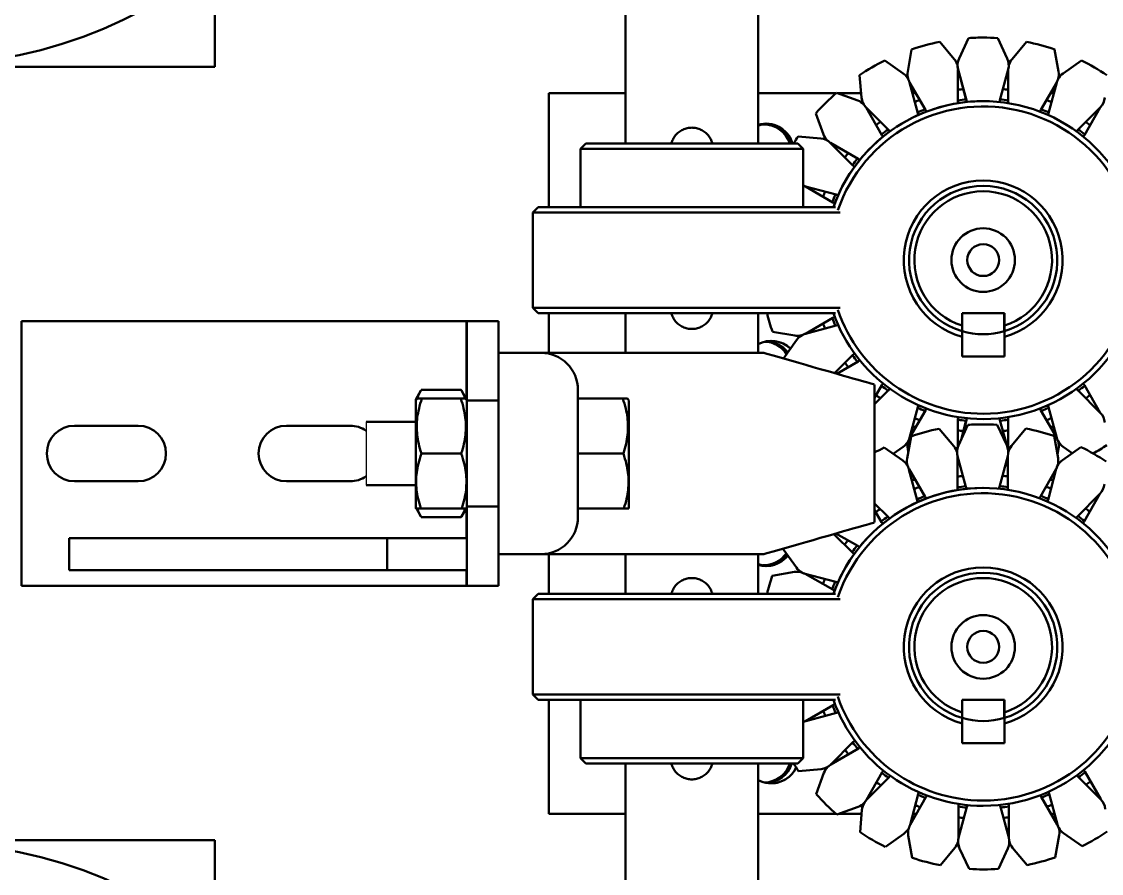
# Model space of a CAD drawing. Header units: millimetres. Extents: x 4915 to 15267, y 4787 to 10268.
# Drawn here: x 6060.7 to 6264.6, y 9028 to 9188.8 of the extents above; entities that cross this region are included whole.
import ezdxf

# ---------------------------------------------------------------- set-up
doc = ezdxf.new("R2010")
doc.units = ezdxf.units.MM
doc.layers.add('外形線', color=7, linetype='Continuous', lineweight=50)

msp = doc.modelspace()

# ---------------------------------------------------------------- linework, layer by layer
msp.add_line((6125.77, 9113.28), (6125.77, 9101.28))
at = {"layer": '外形線'}
for p, q in [((6174.76, 9165.78), (6174.76, 9364.78)), ((6199.76, 9165.78), (6199.76, 9364.78)), ((6097.24, 9200.24), (6097.24, 9180.28)), ((6236.8, 9181.7), (6234.06, 9184.97)), ((6239.5, 9185.69), (6237.7, 9181.82)), ((6237.7, 9181.82), (6239.5, 9185.69)), ((6246.8, 9181.82), (6245, 9185.69)), ((6247.7, 9181.7), (6250.44, 9184.97)), ((6250.44, 9184.97), (6247.7, 9181.7)), ((6228.01, 9179.35), (6228.75, 9183.55)), ((6228.75, 9183.55), (6228.01, 9179.35)), ((6256.49, 9179.35), (6255.75, 9183.55)), ((6227.17, 9179), (6223.68, 9181.45)), ((6260.83, 9181.45), (6257.33, 9179)), ((6257.33, 9179), (6260.82, 9181.45)), ((6097.24, 9180.28), (5959.24, 9180.28)), ((6237.5, 9173.78), (6237.5, 9179.78)), ((6237.52, 9179.78), (6239.08, 9173.98)), ((6239.07, 9173.98), (6237.52, 9179.78)), ((6245.43, 9173.98), (6246.98, 9179.78)), ((6247, 9173.78), (6247, 9179.78)), ((6247, 9179.78), (6247, 9173.78)), ((6219.29, 9174.45), (6218.91, 9178.7)), ((6218.92, 9178.7), (6219.29, 9174.45)), ((6229.9, 9171.52), (6228.35, 9177.32)), ((6231.36, 9172.13), (6228.36, 9177.33)), ((6228.36, 9177.33), (6231.36, 9172.13)), ((6253.14, 9172.13), (6256.14, 9177.33)), ((6254.6, 9171.52), (6256.16, 9177.32)), ((6256.16, 9177.32), (6254.6, 9171.52)), ((6160.24, 9175.28), (6174.76, 9175.28)), ((6160.24, 9175.28), (6160.24, 9153.78)), ((6160.24, 9153.78), (6160.24, 9175.28)), ((6199.76, 9175.28), (6214.47, 9175.28)), ((6218.57, 9173.9), (6214.56, 9175.35)), ((6214.78, 9175.28), (6219.21, 9175.28)), ((6228.89, 9175.28), (6229.55, 9175.28)), ((6254.95, 9175.28), (6255.61, 9175.28)), ((6212.13, 9167.46), (6210.67, 9171.47)), ((6210.67, 9171.47), (6212.13, 9167.46)), ((6223.14, 9167.38), (6220.14, 9172.58)), ((6224.4, 9168.35), (6220.15, 9172.59)), ((6220.15, 9172.59), (6224.4, 9168.35)), ((6260.11, 9168.35), (6264.35, 9172.59)), ((6261.36, 9167.38), (6264.36, 9172.58)), ((6264.36, 9172.58), (6261.36, 9167.38)), ((6211.58, 9166.74), (6207.33, 9167.11)), ((6167.26, 9165.78), (6166.26, 9164.78)), ((6208.26, 9164.78), (6166.26, 9164.78)), ((6166.26, 9164.78), (6166.26, 9153.78)), ((6167.26, 9165.78), (6207.26, 9165.78)), ((6207.26, 9165.78), (6208.26, 9164.78)), ((6208.26, 9164.78), (6208.26, 9153.78)), ((6217.68, 9161.63), (6213.44, 9165.87)), ((6218.64, 9162.89), (6213.45, 9165.89)), ((6213.45, 9165.89), (6218.65, 9162.89)), ((6213.9, 9154.66), (6208.7, 9157.66)), ((6214.5, 9156.13), (6208.71, 9157.68)), ((6208.71, 9157.68), (6214.5, 9156.13)), ((6158.26, 9153.78), (6157.26, 9152.78)), ((6215.25, 9152.78), (6157.26, 9152.78)), ((6157.26, 9152.78), (6157.26, 9134.78)), ((6158.26, 9153.78), (6214.41, 9153.78)), ((6157.26, 9134.78), (6215.25, 9134.78)), ((6158.26, 9133.78), (6157.26, 9134.78)), ((6060.74, 9132.28), (6060.74, 9082.28)), ((6138.74, 9132.28), (6060.74, 9132.28)), ((6144.74, 9132.28), (6138.74, 9132.28)), ((6144.74, 9132.28), (6144.74, 9117.5)), ((6150.77, 9132.28), (6144.77, 9132.28)), ((6144.77, 9132.28), (6144.77, 9117.28)), ((6150.77, 9117.28), (6150.77, 9132.28)), ((6214.41, 9133.78), (6158.26, 9133.78)), ((6160.24, 9133.78), (6160.24, 9126.28)), ((6160.24, 9126.28), (6160.24, 9133.78)), ((6174.76, 9126.28), (6174.76, 9133.78)), ((6199.76, 9126.28), (6199.76, 9133.78)), ((6208.7, 9129.89), (6213.9, 9132.89)), ((6238.26, 9133.78), (6246.26, 9133.78)), ((6238.26, 9131.41), (6238.26, 9133.78)), ((6246.25, 9130.36), (6246.25, 9133.78)), ((6246.26, 9133.78), (6246.26, 9131.41)), ((6206.68, 9129.53), (6202.48, 9130.27)), ((6202.48, 9130.27), (6206.68, 9129.53)), ((6208.71, 9129.87), (6214.5, 9131.42)), ((6214.5, 9131.42), (6208.71, 9129.87)), ((6204.58, 9125.2), (6207.03, 9128.69)), ((6207.03, 9128.69), (6204.58, 9125.2)), ((6238.26, 9125.58), (6238.26, 9129.32)), ((6246.26, 9129.32), (6246.26, 9125.58)), ((6246.26, 9125.58), (6246.26, 9129.32)), ((6158.77, 9126.28), (6150.77, 9126.28)), ((6177.26, 9126.28), (6158.77, 9126.28)), ((6187.26, 9126.28), (6177.26, 9126.28)), ((6187.26, 9126.28), (6200.84, 9126.28)), ((6214.2, 9122.44), (6217.68, 9125.92)), ((6214.6, 9122.33), (6218.64, 9124.66)), ((6218.65, 9124.66), (6214.6, 9122.33)), ((6246.26, 9125.58), (6238.26, 9125.58)), ((6221.76, 9117.78), (6223.14, 9120.17)), ((6264.36, 9114.97), (6261.36, 9120.17)), ((6261.36, 9120.17), (6264.36, 9114.97)), ((6135.15, 9117.48), (6136.13, 9119.17)), ((6135.17, 9117.28), (6135.39, 9117.67)), ((6143.71, 9119.28), (6136.19, 9119.28)), ((6143.63, 9117.67), (6136.3, 9117.67)), ((6144.75, 9117.48), (6143.78, 9119.16)), ((6144.77, 9117.28), (6144.54, 9117.67)), ((6165.77, 9095.28), (6165.77, 9119.28)), ((6165.77, 9117.67), (6174.23, 9117.67)), ((6175.37, 9117.28), (6175.14, 9117.67)), ((6221.76, 9095.28), (6221.76, 9119.28)), ((6221.76, 9116.57), (6224.4, 9119.2)), ((6224.4, 9119.2), (6221.76, 9116.57)), ((6264.35, 9114.96), (6260.11, 9119.2)), ((6144.77, 9117.28), (6144.77, 9097.28)), ((6144.77, 9117.28), (6150.77, 9117.28)), ((6150.77, 9117.28), (6150.77, 9097.28)), ((6228.35, 9110.23), (6229.9, 9116.03)), ((6256.16, 9110.23), (6254.6, 9116.03)), ((6254.6, 9116.03), (6256.16, 9110.23)), ((6228.36, 9110.22), (6231.36, 9115.42)), ((6231.36, 9115.42), (6228.36, 9110.22)), ((6237.5, 9108.59), (6237.5, 9113.78)), ((6238.08, 9109.87), (6239.07, 9113.57)), ((6239.08, 9113.57), (6238.09, 9109.87)), ((6246.7, 9108.83), (6245.43, 9113.57)), ((6247, 9107.78), (6247, 9113.78)), ((6247, 9113.78), (6247, 9107.78)), ((6256.14, 9110.22), (6253.14, 9115.42)), ((6070.74, 9112.53), (6082.74, 9112.53)), ((6110.74, 9112.53), (6122.74, 9112.53)), ((6135.17, 9113.28), (6125.77, 9113.28)), ((6229.55, 9112.28), (6228.89, 9112.28)), ((6236.69, 9108.69), (6233.94, 9111.95)), ((6239.38, 9112.68), (6237.59, 9108.81)), ((6237.59, 9108.81), (6239.38, 9112.68)), ((6246.7, 9108.84), (6244.88, 9112.69)), ((6247.59, 9108.72), (6250.32, 9111.99)), ((6250.33, 9111.99), (6247.6, 9108.72)), ((6255.61, 9112.28), (6254.95, 9112.28)), ((6165.77, 9107.28), (6165.77, 9109.87)), ((6227.91, 9106.31), (6228.63, 9110.51)), ((6228.64, 9110.51), (6227.91, 9106.31)), ((6256.39, 9106.39), (6255.64, 9110.59)), ((6227.07, 9105.96), (6223.57, 9108.39)), ((6225.26, 9107.22), (6227.17, 9108.55)), ((6228.12, 9107.55), (6228.01, 9108.2)), ((6228.01, 9108.2), (6228.12, 9107.55)), ((6256.28, 9107.01), (6256.49, 9108.2)), ((6257.23, 9106.04), (6260.72, 9108.5)), ((6260.72, 9108.5), (6257.24, 9106.04)), ((6259.07, 9107.34), (6257.33, 9108.55)), ((6257.33, 9108.55), (6259.07, 9107.34)), ((6143.73, 9107.28), (6136.21, 9107.28)), ((6165.77, 9104.68), (6165.77, 9107.28)), ((6165.77, 9107.28), (6174.33, 9107.28)), ((6237.42, 9100.76), (6237.4, 9106.76)), ((6238.99, 9100.97), (6237.42, 9106.77)), ((6237.42, 9106.77), (6238.99, 9100.97)), ((6245.34, 9100.99), (6246.88, 9106.79)), ((6246.33, 9104.72), (6246.8, 9105.73)), ((6246.92, 9100.79), (6246.9, 9106.79)), ((6246.9, 9106.79), (6246.92, 9100.79)), ((6229.82, 9098.49), (6228.25, 9104.28)), ((6231.28, 9099.1), (6228.27, 9104.29)), ((6228.27, 9104.29), (6231.29, 9099.1)), ((6253.06, 9099.16), (6256.04, 9104.37)), ((6254.53, 9098.56), (6256.06, 9104.36)), ((6256.06, 9104.36), (6254.53, 9098.56)), ((6082.74, 9102.03), (6070.74, 9102.03)), ((6122.74, 9102.03), (6110.74, 9102.03)), ((6228.8, 9102.28), (6229.44, 9102.28)), ((6254.84, 9102.28), (6255.51, 9102.28)), ((6135.17, 9101.28), (6125.77, 9101.28)), ((6260.04, 9095.4), (6264.27, 9099.65)), ((6261.3, 9094.44), (6264.28, 9099.64)), ((6264.28, 9099.64), (6261.3, 9094.44)), ((6144.77, 9097.28), (6144.77, 9082.28)), ((6150.77, 9097.28), (6144.77, 9097.28)), ((6150.77, 9082.28), (6150.77, 9097.28)), ((6224.33, 9095.3), (6221.76, 9097.85)), ((6221.76, 9097.85), (6224.33, 9095.3)), ((6135.26, 9096.88), (6136.13, 9095.39)), ((6143.82, 9096.88), (6136.11, 9096.88)), ((6143.71, 9095.28), (6136.19, 9095.28)), ((6144.64, 9096.88), (6143.78, 9095.39)), ((6144.74, 9096.88), (6144.74, 9091.28)), ((6165.77, 9096.88), (6174.42, 9096.88)), ((6223.07, 9094.33), (6221.76, 9096.59)), ((6069.74, 9085.28), (6069.74, 9091.28)), ((6129.76, 9091.28), (6069.74, 9091.28)), ((6069.74, 9085.28), (6069.74, 9091.28)), ((6129.76, 9085.28), (6129.76, 9091.28)), ((6144.76, 9091.28), (6129.76, 9091.28)), ((6144.76, 9085.28), (6144.76, 9091.28)), ((6217.63, 9088.56), (6214.09, 9092.08)), ((6218.59, 9089.82), (6214.47, 9092.19)), ((6214.47, 9092.19), (6218.59, 9089.82)), ((6204.53, 9089.24), (6206.99, 9085.76)), ((6206.99, 9085.76), (6204.53, 9089.24)), ((6150.77, 9088.28), (6158.77, 9088.28)), ((6158.77, 9088.28), (6177.26, 9088.28)), ((6160.24, 9088.28), (6160.24, 9080.78)), ((6160.24, 9080.78), (6160.24, 9088.28)), ((6174.76, 9080.78), (6174.76, 9088.28)), ((6177.26, 9088.28), (6187.26, 9088.28)), ((6200.84, 9088.28), (6187.26, 9088.28)), ((6199.76, 9080.78), (6199.76, 9088.28)), ((6069.74, 9085.28), (6129.76, 9085.28)), ((6129.76, 9085.28), (6144.76, 9085.28)), ((6144.74, 9085.28), (6144.74, 9082.28)), ((6202.44, 9084.16), (6206.64, 9084.92)), ((6206.64, 9084.92), (6202.44, 9084.16)), ((6213.87, 9081.58), (6208.66, 9084.57)), ((6214.47, 9083.05), (6208.67, 9084.58)), ((6208.67, 9084.58), (6214.47, 9083.05)), ((6060.74, 9082.28), (6138.74, 9082.28)), ((6144.74, 9082.28), (6138.74, 9082.28)), ((6144.77, 9082.28), (6150.77, 9082.28)), ((6158.26, 9080.78), (6157.26, 9079.78)), ((6215.25, 9079.78), (6157.26, 9079.78)), ((6157.26, 9061.78), (6157.26, 9079.78)), ((6158.26, 9080.78), (6214.41, 9080.78)), ((6157.26, 9061.78), (6215.25, 9061.78)), ((6158.26, 9060.78), (6157.26, 9061.78)), ((6214.41, 9060.78), (6158.26, 9060.78)), ((6160.24, 9060.78), (6160.24, 9039.28)), ((6160.24, 9039.28), (6160.24, 9060.78)), ((6166.26, 9049.78), (6166.26, 9060.78)), ((6208.26, 9049.78), (6208.26, 9060.78)), ((6238.26, 9060.78), (6246.26, 9060.78)), ((6238.26, 9058.41), (6238.26, 9060.78)), ((6246.25, 9057.36), (6246.25, 9060.78)), ((6246.26, 9060.78), (6246.26, 9058.41)), ((6208.74, 9056.79), (6213.93, 9059.81)), ((6208.75, 9056.77), (6214.54, 9058.34)), ((6214.54, 9058.34), (6208.75, 9056.77)), ((6238.26, 9052.58), (6238.26, 9056.32)), ((6246.26, 9056.32), (6246.26, 9052.58)), ((6246.26, 9052.58), (6246.26, 9056.32)), ((6213.5, 9048.6), (6217.73, 9052.85)), ((6246.26, 9052.58), (6238.26, 9052.58)), ((6213.51, 9048.58), (6218.7, 9051.59)), ((6218.7, 9051.59), (6213.52, 9048.58)), ((6166.26, 9049.78), (6208.26, 9049.78)), ((6167.26, 9048.78), (6166.26, 9049.78)), ((6207.26, 9048.78), (6167.26, 9048.78)), ((6174.76, 8849.78), (6174.76, 9048.78)), ((6199.76, 8849.78), (6199.76, 9048.78)), ((6207.26, 9048.78), (6208.26, 9049.78)), ((6207.4, 9047.34), (6211.65, 9047.72)), ((6210.75, 9042.99), (6212.2, 9047)), ((6212.2, 9047), (6210.75, 9042.99)), ((6220.22, 9041.91), (6223.21, 9047.12)), ((6264.45, 9042.04), (6261.43, 9047.23)), ((6261.44, 9047.23), (6264.45, 9042.04)), ((6220.24, 9041.9), (6224.47, 9046.15)), ((6224.47, 9046.15), (6220.24, 9041.9)), ((6264.43, 9042.03), (6260.18, 9046.26)), ((6228.45, 9037.19), (6229.98, 9042.99)), ((6228.46, 9037.18), (6231.45, 9042.39)), ((6231.45, 9042.39), (6228.46, 9037.18)), ((6256.24, 9037.26), (6253.22, 9042.45)), ((6256.26, 9037.27), (6254.69, 9043.06)), ((6254.69, 9043.06), (6256.26, 9037.27)), ((6214.65, 9039.12), (6218.66, 9040.59)), ((6237.61, 9034.76), (6237.59, 9040.76)), ((6237.63, 9034.76), (6239.16, 9040.56)), ((6239.17, 9040.56), (6237.63, 9034.76)), ((6247.09, 9034.79), (6245.52, 9040.58)), ((6247.11, 9034.79), (6247.09, 9040.79)), ((6247.09, 9040.79), (6247.11, 9034.79)), ((6174.76, 9039.28), (6160.24, 9039.28)), ((6214.47, 9039.28), (6199.76, 9039.28)), ((6219.31, 9039.28), (6215.09, 9039.28)), ((6219.02, 9035.79), (6219.38, 9040.04)), ((6219.38, 9040.04), (6219.02, 9035.79)), ((6229.66, 9039.28), (6229, 9039.28)), ((6255.71, 9039.28), (6255.07, 9039.28)), ((5959.24, 9034.28), (6097.24, 9034.28)), ((6097.24, 9034.28), (6097.24, 9014.31)), ((6223.79, 9033.05), (6227.27, 9035.51)), ((6228.86, 9030.97), (6228.11, 9035.16)), ((6228.11, 9035.16), (6228.87, 9030.97)), ((6255.87, 9031.05), (6256.6, 9035.24)), ((6260.94, 9033.16), (6257.44, 9035.59)), ((6257.44, 9035.59), (6260.94, 9033.16)), ((6234.18, 9029.56), (6236.91, 9032.83)), ((6239.63, 9028.86), (6237.81, 9032.72)), ((6237.81, 9032.72), (6239.63, 9028.86)), ((6245.12, 9028.87), (6246.92, 9032.74)), ((6250.56, 9029.61), (6247.81, 9032.86)), ((6247.82, 9032.86), (6250.56, 9029.61))]:
    msp.add_line(p, q, dxfattribs=at).dxf.unprotected_set("ltscale", 0)
for points in [[(6183.39, 9165.78), (6183.45, 9165.99), (6183.52, 9166.2), (6183.61, 9166.41), (6183.71, 9166.61), (6183.81, 9166.8), (6183.93, 9166.99), (6184.06, 9167.17), (6184.19, 9167.34), (6184.33, 9167.5), (6184.48, 9167.65), (6184.64, 9167.79), (6184.8, 9167.93), (6184.98, 9168.06), (6185.16, 9168.18), (6185.35, 9168.29), (6185.55, 9168.39), (6185.76, 9168.48), (6185.97, 9168.56), (6186.18, 9168.63), (6186.4, 9168.68), (6186.61, 9168.72), (6186.83, 9168.75), (6187.05, 9168.77), (6187.26, 9168.78)], [(6187.26, 9168.78), (6187.47, 9168.77), (6187.69, 9168.75), (6187.91, 9168.72), (6188.13, 9168.68), (6188.34, 9168.63), (6188.55, 9168.56), (6188.76, 9168.48), (6188.97, 9168.39), (6189.17, 9168.29), (6189.36, 9168.18), (6189.54, 9168.06), (6189.72, 9167.93), (6189.89, 9167.79), (6190.04, 9167.65), (6190.19, 9167.5), (6190.33, 9167.34), (6190.46, 9167.17), (6190.59, 9166.99), (6190.71, 9166.8), (6190.82, 9166.61), (6190.91, 9166.41), (6191, 9166.2), (6191.07, 9165.99), (6191.13, 9165.78)], [(6187.26, 9130.78), (6187.05, 9130.78), (6186.83, 9130.8), (6186.61, 9130.83), (6186.4, 9130.87), (6186.18, 9130.93), (6185.97, 9130.99), (6185.76, 9131.07), (6185.55, 9131.16), (6185.35, 9131.26), (6185.16, 9131.37), (6184.98, 9131.49), (6184.8, 9131.62), (6184.64, 9131.76), (6184.48, 9131.9), (6184.33, 9132.05), (6184.19, 9132.21), (6184.06, 9132.38), (6183.93, 9132.56), (6183.81, 9132.75), (6183.71, 9132.94), (6183.61, 9133.14), (6183.52, 9133.35), (6183.45, 9133.56), (6183.39, 9133.78)], [(6191.13, 9133.78), (6191.07, 9133.56), (6191, 9133.35), (6190.91, 9133.14), (6190.82, 9132.94), (6190.71, 9132.75), (6190.59, 9132.56), (6190.46, 9132.38), (6190.33, 9132.21), (6190.19, 9132.05), (6190.04, 9131.9), (6189.89, 9131.76), (6189.72, 9131.62), (6189.54, 9131.49), (6189.36, 9131.37), (6189.17, 9131.26), (6188.97, 9131.16), (6188.76, 9131.07), (6188.55, 9130.99), (6188.34, 9130.93), (6188.13, 9130.87), (6187.91, 9130.83), (6187.69, 9130.8), (6187.47, 9130.78), (6187.26, 9130.78)], [(6238.26, 9130.36), (6238.26, 9130.4), (6238.26, 9130.45), (6238.26, 9130.49), (6238.26, 9130.54), (6238.26, 9130.58), (6238.26, 9130.63), (6238.26, 9130.67), (6238.26, 9130.72), (6238.26, 9130.76), (6238.26, 9130.81), (6238.26, 9130.85), (6238.26, 9130.89), (6238.26, 9130.94), (6238.26, 9130.98), (6238.26, 9131.02), (6238.26, 9131.07), (6238.26, 9131.11), (6238.26, 9131.15), (6238.26, 9131.19), (6238.26, 9131.24), (6238.26, 9131.28), (6238.26, 9131.32), (6238.26, 9131.36), (6238.26, 9131.41)], [(6238.26, 9129.32), (6238.26, 9129.36), (6238.26, 9129.41), (6238.26, 9129.45), (6238.26, 9129.5), (6238.26, 9129.54), (6238.26, 9129.59), (6238.26, 9129.63), (6238.26, 9129.67), (6238.26, 9129.72), (6238.26, 9129.76), (6238.26, 9129.81), (6238.26, 9129.85), (6238.26, 9129.89), (6238.26, 9129.93), (6238.26, 9129.98), (6238.26, 9130.02), (6238.26, 9130.06), (6238.26, 9130.11), (6238.26, 9130.15), (6238.26, 9130.19), (6238.26, 9130.23), (6238.26, 9130.28), (6238.26, 9130.32), (6238.26, 9130.36)], [(6246.26, 9131.41), (6246.26, 9131.36), (6246.26, 9131.32), (6246.26, 9131.28), (6246.26, 9131.24), (6246.26, 9131.19), (6246.26, 9131.15), (6246.26, 9131.11), (6246.26, 9131.07), (6246.26, 9131.02), (6246.26, 9130.98), (6246.26, 9130.94), (6246.26, 9130.89), (6246.26, 9130.85), (6246.26, 9130.81), (6246.26, 9130.76), (6246.26, 9130.72), (6246.26, 9130.67), (6246.26, 9130.63), (6246.26, 9130.58), (6246.26, 9130.54), (6246.26, 9130.49), (6246.26, 9130.45), (6246.26, 9130.4), (6246.26, 9130.36)], [(6246.26, 9129.32), (6246.26, 9129.36), (6246.26, 9129.41), (6246.26, 9129.45), (6246.26, 9129.5), (6246.26, 9129.54), (6246.26, 9129.59), (6246.26, 9129.63), (6246.26, 9129.67), (6246.26, 9129.72), (6246.26, 9129.76), (6246.26, 9129.81), (6246.26, 9129.85), (6246.26, 9129.89), (6246.26, 9129.93), (6246.26, 9129.98), (6246.26, 9130.02), (6246.26, 9130.06), (6246.26, 9130.11), (6246.26, 9130.15), (6246.26, 9130.19), (6246.26, 9130.23), (6246.26, 9130.28), (6246.26, 9130.32), (6246.26, 9130.36)], [(6246.26, 9130.36), (6246.26, 9130.32), (6246.26, 9130.28), (6246.26, 9130.23), (6246.26, 9130.19), (6246.26, 9130.15), (6246.26, 9130.11), (6246.26, 9130.06), (6246.26, 9130.02), (6246.26, 9129.98), (6246.26, 9129.93), (6246.26, 9129.89), (6246.26, 9129.85), (6246.26, 9129.81), (6246.26, 9129.76), (6246.26, 9129.72), (6246.26, 9129.67), (6246.26, 9129.63), (6246.26, 9129.59), (6246.26, 9129.54), (6246.26, 9129.5), (6246.26, 9129.45), (6246.26, 9129.41), (6246.26, 9129.36), (6246.26, 9129.32)], [(6221.68, 9120.3), (6221.65, 9120.31), (6221.53, 9120.34), (6221.33, 9120.4), (6221.04, 9120.48), (6220.67, 9120.59), (6220.22, 9120.72), (6219.72, 9120.86), (6219.13, 9121.03), (6218.43, 9121.23), (6217.67, 9121.45), (6216.85, 9121.68), (6215.91, 9121.95), (6214.9, 9122.24), (6213.86, 9122.54), (6212.73, 9122.86), (6211.49, 9123.22), (6210.17, 9123.6), (6208.81, 9123.99), (6207.44, 9124.38), (6205.93, 9124.81), (6204.38, 9125.26), (6202.85, 9125.7), (6201.44, 9126.1), (6200.84, 9126.28)], [(6136.3, 9117.67), (6136.14, 9117.17), (6136, 9116.69), (6135.87, 9116.23), (6135.76, 9115.78), (6135.66, 9115.34), (6135.57, 9114.91), (6135.5, 9114.49), (6135.44, 9114.07), (6135.4, 9113.66), (6135.37, 9113.25), (6135.34, 9112.85), (6135.33, 9112.44), (6135.34, 9112.04), (6135.35, 9111.64), (6135.38, 9111.23), (6135.42, 9110.82), (6135.47, 9110.41), (6135.53, 9109.99), (6135.61, 9109.57), (6135.7, 9109.13), (6135.8, 9108.69), (6135.92, 9108.23), (6136.06, 9107.76), (6136.21, 9107.28)], [(6135.39, 9117.67), (6135.39, 9117.67), (6135.39, 9117.67), (6135.4, 9117.67), (6135.41, 9117.67), (6135.43, 9117.67), (6135.44, 9117.67), (6135.46, 9117.67), (6135.48, 9117.67), (6135.51, 9117.67), (6135.54, 9117.67), (6135.57, 9117.67), (6135.6, 9117.67), (6135.64, 9117.67), (6135.68, 9117.67), (6135.73, 9117.67), (6135.78, 9117.67), (6135.83, 9117.67), (6135.89, 9117.67), (6135.95, 9117.67), (6136.01, 9117.67), (6136.08, 9117.67), (6136.15, 9117.67), (6136.22, 9117.67), (6136.3, 9117.67)], [(6136.19, 9119.28), (6136.15, 9119.2), (6136.11, 9119.13), (6136.07, 9119.06), (6136.03, 9118.99), (6135.99, 9118.92), (6135.95, 9118.85), (6135.91, 9118.78), (6135.88, 9118.71), (6135.84, 9118.64), (6135.81, 9118.57), (6135.78, 9118.5), (6135.75, 9118.44), (6135.72, 9118.37), (6135.69, 9118.31), (6135.66, 9118.24), (6135.63, 9118.17), (6135.61, 9118.11), (6135.58, 9118.05), (6135.56, 9117.98), (6135.53, 9117.92), (6135.51, 9117.86), (6135.49, 9117.79), (6135.47, 9117.73), (6135.45, 9117.67)], [(6143.73, 9107.28), (6143.88, 9107.76), (6144.01, 9108.23), (6144.13, 9108.69), (6144.24, 9109.13), (6144.33, 9109.57), (6144.4, 9109.99), (6144.47, 9110.41), (6144.52, 9110.82), (6144.56, 9111.23), (6144.58, 9111.64), (6144.6, 9112.04), (6144.6, 9112.44), (6144.59, 9112.85), (6144.57, 9113.25), (6144.54, 9113.66), (6144.49, 9114.07), (6144.43, 9114.49), (6144.36, 9114.91), (6144.28, 9115.34), (6144.18, 9115.78), (6144.07, 9116.23), (6143.94, 9116.69), (6143.79, 9117.17), (6143.63, 9117.67)], [(6143.63, 9117.67), (6143.71, 9117.67), (6143.79, 9117.67), (6143.86, 9117.67), (6143.92, 9117.67), (6143.99, 9117.67), (6144.05, 9117.67), (6144.1, 9117.67), (6144.15, 9117.67), (6144.2, 9117.67), (6144.25, 9117.67), (6144.29, 9117.67), (6144.33, 9117.67), (6144.36, 9117.67), (6144.39, 9117.67), (6144.42, 9117.67), (6144.45, 9117.67), (6144.47, 9117.67), (6144.49, 9117.67), (6144.51, 9117.67), (6144.52, 9117.67), (6144.53, 9117.67), (6144.54, 9117.67), (6144.54, 9117.67), (6144.54, 9117.67)], [(6144.46, 9117.67), (6144.44, 9117.73), (6144.42, 9117.79), (6144.39, 9117.86), (6144.37, 9117.92), (6144.35, 9117.98), (6144.32, 9118.05), (6144.3, 9118.11), (6144.27, 9118.17), (6144.24, 9118.24), (6144.22, 9118.31), (6144.19, 9118.37), (6144.16, 9118.44), (6144.12, 9118.5), (6144.09, 9118.57), (6144.06, 9118.64), (6144.02, 9118.71), (6143.99, 9118.78), (6143.95, 9118.85), (6143.92, 9118.92), (6143.88, 9118.99), (6143.84, 9119.06), (6143.8, 9119.13), (6143.75, 9119.2), (6143.71, 9119.28)], [(6174.33, 9107.28), (6174.48, 9107.76), (6174.61, 9108.23), (6174.73, 9108.69), (6174.84, 9109.13), (6174.93, 9109.57), (6175, 9109.99), (6175.07, 9110.41), (6175.12, 9110.82), (6175.16, 9111.23), (6175.18, 9111.64), (6175.2, 9112.04), (6175.2, 9112.44), (6175.19, 9112.85), (6175.17, 9113.25), (6175.14, 9113.66), (6175.09, 9114.07), (6175.03, 9114.49), (6174.96, 9114.91), (6174.88, 9115.34), (6174.78, 9115.78), (6174.67, 9116.23), (6174.54, 9116.69), (6174.39, 9117.17), (6174.23, 9117.67)], [(6174.23, 9117.67), (6174.31, 9117.67), (6174.39, 9117.67), (6174.46, 9117.67), (6174.52, 9117.67), (6174.59, 9117.67), (6174.65, 9117.67), (6174.7, 9117.67), (6174.75, 9117.67), (6174.8, 9117.67), (6174.85, 9117.67), (6174.89, 9117.67), (6174.93, 9117.67), (6174.96, 9117.67), (6174.99, 9117.67), (6175.02, 9117.67), (6175.05, 9117.67), (6175.07, 9117.67), (6175.09, 9117.67), (6175.11, 9117.67), (6175.12, 9117.67), (6175.13, 9117.67), (6175.14, 9117.67), (6175.14, 9117.67), (6175.14, 9117.67)], [(6136.21, 9107.28), (6136.04, 9106.78), (6135.9, 9106.3), (6135.77, 9105.83), (6135.65, 9105.38), (6135.55, 9104.94), (6135.47, 9104.51), (6135.39, 9104.09), (6135.33, 9103.67), (6135.29, 9103.26), (6135.25, 9102.86), (6135.23, 9102.45), (6135.22, 9102.05), (6135.23, 9101.65), (6135.24, 9101.25), (6135.27, 9100.84), (6135.31, 9100.44), (6135.36, 9100.02), (6135.42, 9099.6), (6135.5, 9099.18), (6135.59, 9098.74), (6135.7, 9098.3), (6135.82, 9097.84), (6135.96, 9097.37), (6136.11, 9096.88)], [(6143.82, 9096.88), (6143.98, 9097.37), (6144.11, 9097.84), (6144.24, 9098.3), (6144.34, 9098.74), (6144.43, 9099.18), (6144.51, 9099.6), (6144.58, 9100.02), (6144.63, 9100.44), (6144.67, 9100.84), (6144.69, 9101.25), (6144.71, 9101.65), (6144.71, 9102.05), (6144.7, 9102.45), (6144.68, 9102.86), (6144.65, 9103.26), (6144.6, 9103.67), (6144.54, 9104.09), (6144.47, 9104.51), (6144.38, 9104.94), (6144.28, 9105.38), (6144.17, 9105.83), (6144.04, 9106.3), (6143.89, 9106.78), (6143.73, 9107.28)], [(6174.42, 9096.88), (6174.58, 9097.37), (6174.71, 9097.84), (6174.84, 9098.3), (6174.94, 9098.74), (6175.03, 9099.18), (6175.11, 9099.6), (6175.18, 9100.02), (6175.23, 9100.44), (6175.27, 9100.84), (6175.29, 9101.25), (6175.31, 9101.65), (6175.31, 9102.05), (6175.3, 9102.45), (6175.28, 9102.86), (6175.25, 9103.26), (6175.2, 9103.67), (6175.14, 9104.09), (6175.07, 9104.51), (6174.98, 9104.94), (6174.88, 9105.38), (6174.77, 9105.83), (6174.64, 9106.3), (6174.49, 9106.78), (6174.33, 9107.28)], [(6136.11, 9096.88), (6136.04, 9096.88), (6135.96, 9096.88), (6135.89, 9096.88), (6135.83, 9096.88), (6135.77, 9096.88), (6135.71, 9096.88), (6135.65, 9096.88), (6135.6, 9096.88), (6135.55, 9096.88), (6135.5, 9096.88), (6135.45, 9096.88), (6135.41, 9096.88), (6135.37, 9096.88), (6135.34, 9096.88), (6135.31, 9096.88), (6135.28, 9096.88), (6135.25, 9096.88), (6135.23, 9096.88), (6135.21, 9096.88), (6135.2, 9096.88), (6135.18, 9096.88), (6135.17, 9096.88), (6135.17, 9096.88), (6135.17, 9096.88)], [(6135.45, 9096.88), (6135.47, 9096.82), (6135.49, 9096.76), (6135.51, 9096.7), (6135.53, 9096.63), (6135.56, 9096.57), (6135.58, 9096.51), (6135.61, 9096.44), (6135.63, 9096.38), (6135.66, 9096.31), (6135.69, 9096.25), (6135.72, 9096.18), (6135.75, 9096.11), (6135.78, 9096.05), (6135.81, 9095.98), (6135.84, 9095.91), (6135.88, 9095.84), (6135.91, 9095.78), (6135.95, 9095.71), (6135.99, 9095.64), (6136.03, 9095.57), (6136.07, 9095.49), (6136.11, 9095.42), (6136.15, 9095.35), (6136.19, 9095.28)], [(6143.71, 9095.28), (6143.75, 9095.35), (6143.8, 9095.42), (6143.84, 9095.49), (6143.88, 9095.57), (6143.92, 9095.64), (6143.95, 9095.71), (6143.99, 9095.78), (6144.02, 9095.84), (6144.06, 9095.91), (6144.09, 9095.98), (6144.12, 9096.05), (6144.16, 9096.11), (6144.19, 9096.18), (6144.22, 9096.25), (6144.24, 9096.31), (6144.27, 9096.38), (6144.3, 9096.44), (6144.32, 9096.51), (6144.35, 9096.57), (6144.37, 9096.63), (6144.39, 9096.7), (6144.42, 9096.76), (6144.44, 9096.82), (6144.46, 9096.88)], [(6144.77, 9096.88), (6144.76, 9096.88), (6144.76, 9096.88), (6144.75, 9096.88), (6144.74, 9096.88), (6144.72, 9096.88), (6144.7, 9096.88), (6144.68, 9096.88), (6144.65, 9096.88), (6144.63, 9096.88), (6144.59, 9096.88), (6144.56, 9096.88), (6144.52, 9096.88), (6144.48, 9096.88), (6144.43, 9096.88), (6144.39, 9096.88), (6144.34, 9096.88), (6144.28, 9096.88), (6144.23, 9096.88), (6144.17, 9096.88), (6144.1, 9096.88), (6144.04, 9096.88), (6143.97, 9096.88), (6143.9, 9096.88), (6143.82, 9096.88)], [(6175.37, 9096.88), (6175.36, 9096.88), (6175.36, 9096.88), (6175.35, 9096.88), (6175.34, 9096.88), (6175.32, 9096.88), (6175.3, 9096.88), (6175.28, 9096.88), (6175.25, 9096.88), (6175.23, 9096.88), (6175.19, 9096.88), (6175.16, 9096.88), (6175.12, 9096.88), (6175.08, 9096.88), (6175.03, 9096.88), (6174.99, 9096.88), (6174.94, 9096.88), (6174.88, 9096.88), (6174.83, 9096.88), (6174.77, 9096.88), (6174.7, 9096.88), (6174.64, 9096.88), (6174.57, 9096.88), (6174.5, 9096.88), (6174.42, 9096.88)], [(6200.84, 9088.28), (6201.44, 9088.45), (6202.85, 9088.85), (6204.38, 9089.29), (6205.93, 9089.74), (6207.44, 9090.17), (6208.81, 9090.56), (6210.17, 9090.95), (6211.49, 9091.33), (6212.73, 9091.69), (6213.86, 9092.01), (6214.9, 9092.31), (6215.91, 9092.6), (6216.85, 9092.87), (6217.67, 9093.1), (6218.43, 9093.32), (6219.13, 9093.52), (6219.72, 9093.69), (6220.22, 9093.83), (6220.67, 9093.96), (6221.04, 9094.07), (6221.33, 9094.15), (6221.53, 9094.21), (6221.65, 9094.24), (6221.68, 9094.25)], [(6183.39, 9080.78), (6183.45, 9080.99), (6183.52, 9081.2), (6183.61, 9081.41), (6183.71, 9081.61), (6183.81, 9081.8), (6183.93, 9081.99), (6184.06, 9082.17), (6184.19, 9082.34), (6184.33, 9082.5), (6184.48, 9082.65), (6184.64, 9082.79), (6184.8, 9082.93), (6184.98, 9083.06), (6185.16, 9083.18), (6185.35, 9083.29), (6185.55, 9083.39), (6185.76, 9083.48), (6185.97, 9083.56), (6186.18, 9083.63), (6186.4, 9083.68), (6186.61, 9083.72), (6186.83, 9083.75), (6187.05, 9083.77), (6187.26, 9083.78)], [(6187.26, 9083.78), (6187.47, 9083.77), (6187.69, 9083.75), (6187.91, 9083.72), (6188.13, 9083.68), (6188.34, 9083.63), (6188.55, 9083.56), (6188.76, 9083.48), (6188.97, 9083.39), (6189.17, 9083.29), (6189.36, 9083.18), (6189.54, 9083.06), (6189.72, 9082.93), (6189.89, 9082.79), (6190.04, 9082.65), (6190.19, 9082.5), (6190.33, 9082.34), (6190.46, 9082.17), (6190.59, 9081.99), (6190.71, 9081.8), (6190.82, 9081.61), (6190.91, 9081.41), (6191, 9081.2), (6191.07, 9080.99), (6191.13, 9080.78)], [(6238.26, 9057.36), (6238.26, 9057.4), (6238.26, 9057.45), (6238.26, 9057.49), (6238.26, 9057.54), (6238.26, 9057.58), (6238.26, 9057.63), (6238.26, 9057.67), (6238.26, 9057.72), (6238.26, 9057.76), (6238.26, 9057.81), (6238.26, 9057.85), (6238.26, 9057.89), (6238.26, 9057.94), (6238.26, 9057.98), (6238.26, 9058.02), (6238.26, 9058.07), (6238.26, 9058.11), (6238.26, 9058.15), (6238.26, 9058.19), (6238.26, 9058.24), (6238.26, 9058.28), (6238.26, 9058.32), (6238.26, 9058.36), (6238.26, 9058.41)], [(6238.26, 9056.32), (6238.26, 9056.36), (6238.26, 9056.41), (6238.26, 9056.45), (6238.26, 9056.5), (6238.26, 9056.54), (6238.26, 9056.59), (6238.26, 9056.63), (6238.26, 9056.67), (6238.26, 9056.72), (6238.26, 9056.76), (6238.26, 9056.81), (6238.26, 9056.85), (6238.26, 9056.89), (6238.26, 9056.93), (6238.26, 9056.98), (6238.26, 9057.02), (6238.26, 9057.06), (6238.26, 9057.11), (6238.26, 9057.15), (6238.26, 9057.19), (6238.26, 9057.23), (6238.26, 9057.28), (6238.26, 9057.32), (6238.26, 9057.36)], [(6246.26, 9058.41), (6246.26, 9058.36), (6246.26, 9058.32), (6246.26, 9058.28), (6246.26, 9058.24), (6246.26, 9058.19), (6246.26, 9058.15), (6246.26, 9058.11), (6246.26, 9058.07), (6246.26, 9058.02), (6246.26, 9057.98), (6246.26, 9057.94), (6246.26, 9057.89), (6246.26, 9057.85), (6246.26, 9057.81), (6246.26, 9057.76), (6246.26, 9057.72), (6246.26, 9057.67), (6246.26, 9057.63), (6246.26, 9057.58), (6246.26, 9057.54), (6246.26, 9057.49), (6246.26, 9057.45), (6246.26, 9057.4), (6246.26, 9057.36)], [(6246.26, 9056.32), (6246.26, 9056.36), (6246.26, 9056.41), (6246.26, 9056.45), (6246.26, 9056.5), (6246.26, 9056.54), (6246.26, 9056.59), (6246.26, 9056.63), (6246.26, 9056.67), (6246.26, 9056.72), (6246.26, 9056.76), (6246.26, 9056.81), (6246.26, 9056.85), (6246.26, 9056.89), (6246.26, 9056.93), (6246.26, 9056.98), (6246.26, 9057.02), (6246.26, 9057.06), (6246.26, 9057.11), (6246.26, 9057.15), (6246.26, 9057.19), (6246.26, 9057.23), (6246.26, 9057.28), (6246.26, 9057.32), (6246.26, 9057.36)], [(6246.26, 9057.36), (6246.26, 9057.32), (6246.26, 9057.28), (6246.26, 9057.23), (6246.26, 9057.19), (6246.26, 9057.15), (6246.26, 9057.11), (6246.26, 9057.06), (6246.26, 9057.02), (6246.26, 9056.98), (6246.26, 9056.93), (6246.26, 9056.89), (6246.26, 9056.85), (6246.26, 9056.81), (6246.26, 9056.76), (6246.26, 9056.72), (6246.26, 9056.67), (6246.26, 9056.63), (6246.26, 9056.59), (6246.26, 9056.54), (6246.26, 9056.5), (6246.26, 9056.45), (6246.26, 9056.41), (6246.26, 9056.36), (6246.26, 9056.32)], [(6187.26, 9045.78), (6187.05, 9045.78), (6186.83, 9045.8), (6186.61, 9045.83), (6186.4, 9045.87), (6186.18, 9045.93), (6185.97, 9045.99), (6185.76, 9046.07), (6185.55, 9046.16), (6185.35, 9046.26), (6185.16, 9046.37), (6184.98, 9046.49), (6184.8, 9046.62), (6184.64, 9046.76), (6184.48, 9046.9), (6184.33, 9047.05), (6184.19, 9047.21), (6184.06, 9047.38), (6183.93, 9047.56), (6183.81, 9047.75), (6183.71, 9047.94), (6183.61, 9048.14), (6183.52, 9048.35), (6183.45, 9048.56), (6183.39, 9048.78)], [(6191.13, 9048.78), (6191.07, 9048.56), (6191, 9048.35), (6190.91, 9048.14), (6190.82, 9047.94), (6190.71, 9047.75), (6190.59, 9047.56), (6190.46, 9047.38), (6190.33, 9047.21), (6190.19, 9047.05), (6190.04, 9046.9), (6189.89, 9046.76), (6189.72, 9046.62), (6189.54, 9046.49), (6189.36, 9046.37), (6189.17, 9046.26), (6188.97, 9046.16), (6188.76, 9046.07), (6188.55, 9045.99), (6188.34, 9045.93), (6188.13, 9045.87), (6187.91, 9045.83), (6187.69, 9045.8), (6187.47, 9045.78), (6187.26, 9045.78)]]:
    msp.add_lwpolyline(points, dxfattribs=at).dxf.unprotected_set("ltscale", 0)
for centre, radius in [((6043.28, 9265.27), 84.5), ((6242.26, 9143.78), 6), ((6242.26, 9143.78), 3), ((6242.26, 9070.78), 6), ((6242.26, 9070.78), 3), ((6043.28, 8949.27), 84.5)]:
    msp.add_circle(centre, radius, dxfattribs=at).dxf.unprotected_set("ltscale", 0)
for centre, radius, start, end in [((6242.25, 9143.78), 42, 101.2469, 108.7531), ((6242.25, 9143.78), 42, 101.2469, 108.7531), ((6242.25, 9143.78), 42, 86.2469, 93.7531), ((6242.25, 9143.78), 42, 90, 93.7531), ((6242.25, 9143.78), 42, 71.2469, 78.7531), ((6242.25, 9143.78), 42, 116.2469, 123.7531), ((6242.25, 9143.78), 42, 116.2469, 123.7531), ((6234.5, 9179.78), 3, 13.2787, 40), ((6240.42, 9180.56), 3, 155, 195), ((6240.42, 9180.56), 3, 155, 181.7213), ((6244.08, 9180.56), 3, 345, 25), ((6250, 9179.78), 3, 140, 166.5272), ((6250, 9179.78), 3, 140, 166.6235), ((6242.25, 9143.78), 42, 56.2469, 63.7531), ((6225.45, 9176.54), 3, 15, 55), ((6230.96, 9178.83), 3, 170, 196.5503), ((6230.96, 9178.83), 3, 170, 196.6351), ((6240.42, 9180.56), 3, 181.7213, 193.2787), ((6259.06, 9176.54), 3, 125, 165), ((6253.54, 9178.83), 3, 343.2787, 10), ((6259.05, 9176.54), 3, 125, 151.7213), ((6259.05, 9176.54), 3, 151.7213, 163.2787), ((6242.25, 9143.78), 42, 131.2469, 138.7531), ((6242.25, 9143.78), 42, 131.2469, 138.7531), ((6242.24, 9143.78), 32.5, 96.5759, 98.3834), ((6242.24, 9143.78), 32.5, 96.583, 98.3908), ((6242.24, 9143.78), 32.5, 81.5844, 83.3894), ((6242.26, 9143.78), 30, 90, 160.5288), ((6242.26, 9143.78), 30, 270, 160.5288), ((6242.26, 9143.78), 29, 270, 161.096), ((6217.54, 9171.08), 3, 43.2787, 70), ((6222.28, 9174.71), 3, 185, 211.7213), ((6222.28, 9174.71), 3, 185, 225), ((6222.28, 9174.71), 3, 211.7213, 223.2787), ((6242.24, 9143.78), 32.5, 111.5796, 113.3823), ((6242.24, 9143.78), 32.5, 111.5859, 113.3894), ((6242.24, 9143.78), 30.5, 96.0272, 98.9459), ((6239, 9173.78), 1.5, 180, 194.3612), ((6237.63, 9173.6), 1.5, 0.6528, 15), ((6237.63, 9173.6), 1.5, 0.6569, 15), ((6246.88, 9173.6), 1.5, 165, 179.2861), ((6242.24, 9143.78), 30.5, 81.0287, 83.9444), ((6245.5, 9173.78), 1.5, 345.7433, 0), ((6245.5, 9173.78), 1.5, 345.7371, 0), ((6242.24, 9143.78), 32.5, 66.583, 68.3926), ((6262.23, 9174.71), 3, 315, 355), ((6242.24, 9143.78), 30.5, 111.0303, 113.9444), ((6231.35, 9171.91), 1.5, 195, 209.4116), ((6230.06, 9171.38), 1.5, 15.5711, 30), ((6230.07, 9171.38), 1.5, 15.5853, 30), ((6254.44, 9171.38), 1.5, 150, 164.1903), ((6242.24, 9143.78), 30.5, 66.0272, 68.9477), ((6253.15, 9171.91), 1.5, 330.8274, 345), ((6253.16, 9171.91), 1.5, 330.8113, 345), ((6201.24, 9164.28), 5.25, 16.6015, 106.3775), ((6201.24, 9164.28), 5.12, 90, 106.7726), ((6200.87, 9164.28), 5.1, 90, 91.8529), ((6200.87, 9164.28), 5.1, 17.1046, 90), ((6200.87, 9164.28), 5.1, 17.1046, 89.9938), ((6201.24, 9164.28), 5.25, 16.6016, 89.9925), ((6201.24, 9164.28), 5.12, 17.0186, 90), ((6201.24, 9164.28), 5.12, 17.0186, 89.9938), ((6200.87, 9164.28), 5.25, 16.6016, 68.0602), ((6200.87, 9164.28), 5.25, 16.6016, 68.131), ((6242.24, 9143.78), 32.5, 126.5813, 128.3862), ((6242.24, 9143.78), 32.5, 126.5865, 128.3926), ((6242.24, 9143.78), 32.5, 51.5859, 53.3934), ((6242.25, 9143.78), 42, 146.2469, 148.4119), ((6242.25, 9143.78), 42, 146.2469, 148.4119), ((6211.32, 9163.75), 3, 45, 85), ((6214.95, 9168.49), 3, 200, 226.6188), ((6214.95, 9168.49), 3, 200, 226.6697), ((6242.24, 9143.78), 30.5, 126.0307, 128.9477), ((6224.44, 9168.13), 1.5, 210, 224.4869), ((6223.34, 9167.29), 1.5, 30.5242, 45), ((6223.34, 9167.29), 1.5, 30.5476, 45), ((6261.17, 9167.29), 1.5, 135, 149.1307), ((6242.24, 9143.78), 30.5, 51.0303, 53.9485), ((6260.06, 9168.13), 1.5, 315.9328, 330), ((6260.07, 9168.13), 1.5, 315.9078, 330), ((6242.24, 9143.78), 32.5, 141.5865, 143.3882), ((6242.24, 9143.78), 32.5, 141.5902, 143.3934), ((6242.24, 9143.78), 30.5, 141.0345, 143.9485), ((6217.89, 9161.59), 1.5, 45.443, 60), ((6217.9, 9161.59), 1.5, 45.4739, 60), ((6218.74, 9162.69), 1.5, 225, 239.5026), ((6242.26, 9143.78), 15, 285.466, 254.534), ((6209.48, 9160.58), 3, 245.9112, 253.2787), ((6209.48, 9160.58), 3, 245.8896, 255), ((6242.24, 9143.78), 32.5, 156.5905, 158.3937), ((6242.24, 9143.78), 32.5, 156.5924, 158.3974), ((6242.26, 9143.78), 14, 286.6015, 253.3985), ((6242.26, 9143.78), 13, 287.9202, 252.0798), ((6242.24, 9143.78), 30.5, 156.0369, 158.9527), ((6214.65, 9155.96), 1.5, 240, 254.5678), ((6214.11, 9154.68), 1.5, 60.4376, 75), ((6214.12, 9154.68), 1.5, 60.4738, 75), ((6242.26, 9143.78), 3, 270.029, 89.971), ((6242.26, 9143.78), 29, 198.904, 270), ((6242.25, 9143.78), 42, 193.7741, 198.7531), ((6242.25, 9143.78), 42, 193.7741, 198.7531), ((6242.24, 9143.78), 30.5, 201.0473, 203.9631), ((6214.65, 9131.59), 1.5, 105.4322, 120), ((6242.26, 9143.78), 30, 199.4712, 270), ((6242.26, 9143.78), 30, 199.4712, 270), ((6209.48, 9126.97), 3, 105, 145), ((6209.48, 9126.97), 3, 106.7212, 118.2788), ((6242.24, 9143.78), 32.5, 201.6063, 203.4095), ((6242.24, 9143.78), 32.5, 201.6026, 203.4076), ((6214.11, 9132.87), 1.5, 285, 299.5624), ((6214.12, 9132.87), 1.5, 285, 299.5262), ((6242.26, 9143.78), 14, 253.4167, 286.6015), ((6202.24, 9123.28), 5.25, 46.0829, 118.1929), ((6200.87, 9123.28), 5.1, 32.7075, 88.6874), ((6200.87, 9123.28), 5.1, 32.6966, 88.6761), ((6201.24, 9123.28), 5.12, 90, 91.642), ((6201.24, 9123.28), 5.12, 36.4072, 90), ((6201.24, 9123.28), 5.12, 36.3966, 89.9938), ((6202.24, 9123.28), 5.25, 46.0705, 89.9925), ((6207.2, 9132.49), 3, 260, 286.7212), ((6207.2, 9132.49), 3, 260, 270), ((6209.48, 9126.97), 3, 118.2788, 145), ((6158.77, 9119.28), 7, 0, 90), ((6242.24, 9143.78), 30.5, 216.0515, 218.9655), ((6218.74, 9124.86), 1.5, 120.4974, 135), ((6242.24, 9143.78), 32.5, 216.6066, 218.4098), ((6242.24, 9143.78), 32.5, 216.6118, 218.4135), ((6217.89, 9125.96), 1.5, 300, 314.557), ((6217.9, 9125.96), 1.5, 300, 314.5261), ((6214.76, 9119.28), 7, 0, 8.3909), ((6242.24, 9143.78), 30.5, 231.0523, 233.9693), ((6224.44, 9119.42), 1.5, 135.5131, 150), ((6242.24, 9143.78), 30.5, 306.0515, 308.9697), ((6260.06, 9119.42), 1.5, 30, 44.0672), ((6260.07, 9119.42), 1.5, 30, 44.0922), ((6242.24, 9143.78), 32.5, 231.6138, 233.4187), ((6242.24, 9143.78), 32.5, 231.6074, 233.4135), ((6223.34, 9120.26), 1.5, 315, 329.4758), ((6223.34, 9120.26), 1.5, 315, 329.4524), ((6261.17, 9120.26), 1.5, 210.8693, 225), ((6242.24, 9143.78), 32.5, 306.6066, 308.4141), ((6242.24, 9143.78), 30.5, 246.0556, 248.9697), ((6231.35, 9115.64), 1.5, 150.5884, 165), ((6230.06, 9116.17), 1.5, 330, 344.4289), ((6230.07, 9116.17), 1.5, 330, 344.4147), ((6254.44, 9116.17), 1.5, 195.8097, 210), ((6242.24, 9143.78), 30.5, 291.0523, 293.9728), ((6253.15, 9115.64), 1.5, 15, 29.1726), ((6253.16, 9115.64), 1.5, 15, 29.1887), ((6242.24, 9143.78), 32.5, 246.6177, 248.4204), ((6242.24, 9143.78), 32.5, 246.6106, 248.4141), ((6239, 9113.78), 1.5, 165.6388, 180), ((6242.24, 9143.78), 30.5, 261.0541, 263.9728), ((6237.63, 9113.96), 1.5, 345, 359.3473), ((6237.63, 9113.96), 1.5, 345, 359.3431), ((6246.88, 9113.96), 1.5, 180.7139, 195), ((6242.24, 9143.78), 30.5, 276.0556, 278.9713), ((6245.5, 9113.78), 1.5, 0, 14.2567), ((6245.5, 9113.78), 1.5, 0, 14.2629), ((6242.24, 9143.78), 32.5, 291.6074, 293.417), ((6262.23, 9112.84), 3, 5, 45), ((6070.74, 9107.28), 5.25, 90, 270), ((6082.74, 9107.28), 5.25, 270, 90), ((6082.74, 9107.28), 5.25, 270, 90), ((6110.74, 9107.28), 5.25, 90, 270), ((6122.74, 9107.28), 5.25, 54.7916, 90), ((6122.74, 9107.28), 5.25, 54.7806, 90), ((6242.25, 9070.78), 42, 101.4126, 108.9188), ((6242.25, 9070.78), 42, 101.4126, 108.9188), ((6242.24, 9143.78), 32.5, 261.6166, 263.4241), ((6242.24, 9143.78), 32.5, 261.6092, 263.417), ((6242.25, 9070.78), 42, 86.4126, 93.9188), ((6242.25, 9070.78), 42, 90, 93.9188), ((6242.24, 9143.78), 32.5, 276.6106, 278.4156), ((6242.25, 9070.78), 42, 71.4126, 78.9188), ((6225.45, 9111.01), 3, 305, 345), ((6230.96, 9108.72), 3, 163.4496, 190), ((6230.96, 9108.72), 3, 163.3648, 190), ((6259.06, 9111.01), 3, 195, 235), ((6259.05, 9111.01), 3, 196.7212, 208.2788), ((6253.54, 9108.72), 3, 350, 16.7212), ((6259.05, 9111.01), 3, 208.2788, 235), ((6242.25, 9070.78), 42, 116.4126, 119.2087), ((6242.25, 9070.78), 42, 116.4126, 119.2071), ((6234.4, 9106.75), 3, 13.4443, 40.1657), ((6240.32, 9107.55), 3, 155.1657, 181.887), ((6240.32, 9107.55), 3, 155.1657, 195.1657), ((6240.32, 9107.55), 3, 181.887, 193.4443), ((6243.98, 9107.56), 3, 345.1657, 25.1657), ((6249.9, 9106.8), 3, 140.1657, 166.6929), ((6249.9, 9106.8), 3, 140.1657, 166.7891), ((6244.08, 9107), 3, 12.1785, 15), ((6242.25, 9070.78), 42, 56.4126, 63.9188), ((6242.25, 9143.78), 42, 299.654, 303.7531), ((6225.36, 9103.49), 3, 15.1657, 55.1657), ((6230.86, 9105.8), 3, 170.1657, 196.7162), ((6230.86, 9105.8), 3, 170.1657, 196.8009), ((6240.42, 9107), 3, 185.2691, 205), ((6240.42, 9107), 3, 185.3807, 204.9506), ((6244.08, 9107), 3, 335, 339.9044), ((6258.96, 9103.59), 3, 125.1657, 165.1657), ((6253.44, 9105.86), 3, 343.4443, 10.1657), ((6258.96, 9103.59), 3, 125.1657, 151.887), ((6258.96, 9103.59), 3, 151.887, 163.4443), ((6122.74, 9107.28), 5.25, 270, 305.2084), ((6122.74, 9107.28), 5.25, 270, 305.2194), ((6242.24, 9070.78), 32.5, 96.7369, 98.5442), ((6242.24, 9070.78), 32.5, 96.744, 98.5516), ((6242.24, 9070.78), 32.5, 81.7452, 83.5504), ((6262.14, 9101.77), 3, 315.1657, 355.1657), ((6242.26, 9070.78), 30, 90, 160.5288), ((6242.26, 9070.78), 30, 270, 160.5288), ((6242.26, 9070.78), 29, 270, 161.096), ((6242.24, 9070.78), 32.5, 111.7411, 113.5433), ((6242.24, 9070.78), 32.5, 111.7474, 113.5504), ((6242.24, 9070.78), 30.5, 96.1879, 99.1064), ((6238.92, 9100.77), 1.5, 180.1657, 194.5109), ((6237.54, 9100.58), 1.5, 0.8289, 15.1657), ((6237.54, 9100.58), 1.5, 0.8331, 15.1657), ((6246.79, 9100.61), 1.5, 165.1657, 179.4632), ((6242.24, 9070.78), 30.5, 81.1892, 84.1051), ((6245.42, 9100.79), 1.5, 345.8917, 0.1657), ((6245.42, 9100.79), 1.5, 345.8856, 0.1657), ((6242.24, 9070.78), 30.5, 66.1878, 69.1089), ((6242.24, 9070.78), 32.5, 66.744, 68.554), ((6242.24, 9070.78), 30.5, 111.1915, 114.1051), ((6231.27, 9098.88), 1.5, 195.1657, 209.5351), ((6229.99, 9098.35), 1.5, 15.7736, 30.1657), ((6229.99, 9098.35), 1.5, 15.7879, 30.1657), ((6254.36, 9098.42), 1.5, 150.1657, 164.394), ((6253.08, 9098.94), 1.5, 330.9499, 345.1657), ((6253.08, 9098.94), 1.5, 330.9339, 345.1657), ((6158.77, 9095.28), 7, 270, 0), ((6214.76, 9095.28), 7, 351.6091, 0), ((6242.24, 9070.78), 32.5, 126.7435, 128.5477), ((6242.24, 9070.78), 32.5, 126.7487, 128.554), ((6242.24, 9070.78), 30.5, 126.1928, 129.1089), ((6223.27, 9094.23), 1.5, 30.751, 45.1657), ((6223.27, 9094.23), 1.5, 30.7744, 45.1657), ((6261.1, 9094.34), 1.5, 135.1657, 149.3583), ((6242.24, 9070.78), 30.5, 51.1914, 54.1105), ((6242.24, 9070.78), 32.5, 51.7474, 53.5556), ((6224.37, 9095.08), 1.5, 210.1657, 224.5871), ((6260, 9095.18), 1.5, 316.032, 330.1657), ((6260, 9095.18), 1.5, 316.0071, 330.1657), ((6242.25, 9070.78), 42, 153.7525, 153.9188), ((6242.25, 9070.78), 42, 153.753, 153.9188), ((6242.24, 9070.78), 32.5, 141.7498, 143.5504), ((6242.24, 9070.78), 32.5, 141.7534, 143.5556), ((6242.24, 9070.78), 30.5, 141.1977, 144.1105), ((6217.85, 9088.52), 1.5, 45.6896, 60.1657), ((6217.85, 9088.52), 1.5, 45.7205, 60.1657), ((6201.24, 9091.28), 5.12, 253.2274, 322.4138), ((6201.24, 9091.28), 5.25, 253.6225, 321.9779), ((6200.87, 9091.28), 5.1, 268.1471, 326.068), ((6200.87, 9091.28), 5.1, 270.0062, 326.0788), ((6201.24, 9091.28), 5.12, 270.0062, 322.4244), ((6201.24, 9091.28), 5.25, 270.0075, 321.9907), ((6218.69, 9089.62), 1.5, 225.1657, 239.5839), ((6209.44, 9087.48), 3, 215.1657, 241.887), ((6209.44, 9087.48), 3, 215.1657, 255.1657), ((6242.26, 9070.78), 15, 285.466, 254.534), ((6242.25, 9070.78), 42, 161.4126, 166.2259), ((6242.25, 9070.78), 42, 161.4126, 166.2259), ((6207.17, 9081.96), 3, 90, 100.1657), ((6207.17, 9081.96), 3, 73.4443, 100.1657), ((6209.44, 9087.48), 3, 241.887, 253.4443), ((6242.24, 9070.78), 32.5, 156.755, 158.5571), ((6242.24, 9070.78), 32.5, 156.7569, 158.5607), ((6242.24, 9070.78), 30.5, 156.2013, 159.1159), ((6214.09, 9081.6), 1.5, 60.6986, 75.1657), ((6214.09, 9081.6), 1.5, 60.7349, 75.1657), ((6242.26, 9070.78), 14, 286.6015, 253.3985), ((6242.26, 9070.78), 14, 90, 253.3985), ((6242.26, 9070.78), 13, 287.9202, 252.0798), ((6214.61, 9082.88), 1.5, 240.1657, 254.636), ((6242.26, 9070.78), 3, 270.029, 89.971), ((6242.26, 9070.78), 30, 199.4712, 270), ((6242.26, 9070.78), 30, 199.4712, 270), ((6242.26, 9070.78), 29, 198.904, 270), ((6242.24, 9070.78), 32.5, 201.7744, 203.5765), ((6242.24, 9070.78), 32.5, 201.7707, 203.5745), ((6242.24, 9070.78), 30.5, 201.2156, 204.1302), ((6214.68, 9058.51), 1.5, 105.6956, 120.1657), ((6209.54, 9053.88), 3, 105.1657, 115.1915), ((6209.53, 9053.88), 3, 106.8869, 115.1697), ((6214.15, 9059.79), 1.5, 285.1657, 299.6324), ((6214.15, 9059.79), 1.5, 285.1657, 299.5962), ((6242.26, 9070.78), 14, 253.4167, 286.6015), ((6242.24, 9070.78), 30.5, 216.2209, 219.1338), ((6218.8, 9051.79), 1.5, 120.7479, 135.1657), ((6242.24, 9070.78), 32.5, 216.781, 218.5817), ((6242.24, 9070.78), 32.5, 216.7758, 218.578), ((6217.95, 9052.89), 1.5, 300.1657, 314.641), ((6217.95, 9052.89), 1.5, 300.1657, 314.6103), ((6200.87, 9050.28), 5.1, 271.3126, 342.8954), ((6200.87, 9050.28), 5.1, 271.3239, 342.8954), ((6201.24, 9050.28), 5.12, 268.358, 342.9814), ((6201.24, 9050.28), 5.12, 270.0062, 342.9814), ((6242.25, 9070.78), 42, 211.5881, 213.9188), ((6242.25, 9070.78), 42, 211.5881, 213.9188), ((6211.38, 9050.71), 3, 275.1657, 315.1657), ((6202.24, 9050.28), 5.25, 241.8071, 334.257), ((6202.24, 9050.28), 5.25, 270.0075, 334.2718), ((6215.02, 9045.99), 3, 133.5473, 160.1657), ((6215.02, 9045.99), 3, 133.4961, 160.1657), ((6242.24, 9070.78), 30.5, 231.2225, 234.1386), ((6224.51, 9046.37), 1.5, 135.7449, 150.1657), ((6223.41, 9047.21), 1.5, 315.1657, 329.5796), ((6223.41, 9047.21), 1.5, 315.1657, 329.5564), ((6261.24, 9047.32), 1.5, 210.9741, 225.1657), ((6242.24, 9070.78), 30.5, 306.2208, 309.1399), ((6260.14, 9046.47), 1.5, 30.1657, 44.298), ((6260.14, 9046.47), 1.5, 30.1657, 44.3231), ((6242.24, 9070.78), 32.5, 231.7837, 233.5879), ((6242.24, 9070.78), 32.5, 231.7773, 233.5827), ((6242.24, 9070.78), 32.5, 306.7757, 308.5839), ((6242.25, 9070.78), 42, 221.4126, 228.9188), ((6242.25, 9070.78), 42, 221.4126, 228.9188), ((6242.24, 9070.78), 30.5, 246.2262, 249.1399), ((6231.43, 9042.61), 1.5, 150.7969, 165.1657), ((6230.15, 9043.14), 1.5, 330.1657, 344.5566), ((6230.15, 9043.14), 1.5, 330.1657, 344.5425), ((6254.52, 9043.21), 1.5, 195.9387, 210.1657), ((6242.24, 9070.78), 30.5, 291.2224, 294.1435), ((6253.24, 9042.67), 1.5, 15.1657, 29.3801), ((6253.24, 9042.67), 1.5, 15.1657, 29.3963), ((6217.62, 9043.4), 3, 290.1657, 316.8869), ((6222.37, 9039.78), 3, 135.1657, 175.1657), ((6222.37, 9039.78), 3, 148.4444, 175.1657), ((6222.37, 9039.78), 3, 136.8869, 148.4444), ((6242.24, 9070.78), 32.5, 246.7881, 248.5904), ((6242.24, 9070.78), 32.5, 246.7809, 248.584), ((6239.09, 9040.77), 1.5, 165.8213, 180.1657), ((6242.24, 9070.78), 30.5, 261.225, 264.1435), ((6237.71, 9040.94), 1.5, 345.1657, 359.5016), ((6237.72, 9040.94), 1.5, 345.1657, 359.4975), ((6246.97, 9040.97), 1.5, 180.8694, 195.1657), ((6242.24, 9070.78), 30.5, 276.2262, 279.1422), ((6245.59, 9040.79), 1.5, 0.1657, 14.4379), ((6245.59, 9040.79), 1.5, 0.1657, 14.4442), ((6242.24, 9070.78), 32.5, 291.7773, 293.5873), ((6262.32, 9039.9), 3, 5.1657, 45.1657), ((6242.24, 9070.78), 32.5, 261.7871, 263.5945), ((6242.24, 9070.78), 32.5, 261.7798, 263.5874), ((6242.24, 9070.78), 32.5, 276.7809, 278.5861), ((6225.55, 9037.96), 3, 305.1657, 345.1657), ((6231.07, 9035.69), 3, 163.6155, 190.1657), ((6231.07, 9035.69), 3, 163.5306, 190.1657), ((6259.15, 9038.06), 3, 195.1657, 235.1657), ((6259.15, 9038.06), 3, 196.8869, 208.4444), ((6253.64, 9035.76), 3, 350.1657, 16.8869), ((6259.15, 9038.06), 3, 208.4444, 235.1657), ((6242.25, 9070.78), 42, 236.4126, 243.9188), ((6242.25, 9070.78), 42, 236.4126, 243.9188), ((6234.61, 9034.75), 3, 320.1657, 346.8869), ((6240.53, 9033.99), 3, 165.1657, 205.1657), ((6240.53, 9033.99), 3, 166.8869, 178.4444), ((6240.53, 9033.99), 3, 178.4444, 205.1657), ((6244.19, 9034), 3, 335.1657, 15.1657), ((6250.11, 9034.8), 3, 193.5421, 220.1657), ((6250.11, 9034.8), 3, 193.6383, 220.1657), ((6242.25, 9070.78), 42, 296.4126, 303.9188), ((6242.25, 9070.78), 42, 251.4126, 258.9188), ((6242.25, 9070.78), 42, 251.4126, 258.9188), ((6242.25, 9070.78), 42, 281.4126, 288.9188), ((6242.25, 9070.78), 42, 266.4126, 273.9188), ((6242.25, 9070.78), 42, 266.4126, 270)]:
    msp.add_arc(centre, radius, start, end, dxfattribs=at).dxf.unprotected_set("ltscale", 0)
for centre, major_axis, start_param, end_param in [((6135.17, 9107.08), (0, -10.2), 0.000003, 4.059999), ((6135.15, 9107.28), (0, 10.2), 5.341264, 7.225107), ((6144.75, 9107.28), (0, 10.2), 6.101598, 6.282946), ((6144.77, 9107.08), (0, 10.2), 3.141832, 6.282946), ((6175.37, 9107.08), (0, 10.2), 3.141832, 6.282946), ((6135.17, 9107.28), (0, 6), 4.712387, 6.283181), ((6135.17, 9107.28), (0, -6), 6.283185, 7.853982), ((6125.77, 9107.28), (0, -6), 6.283185110294207, 6.283185307177811), ((6135.15, 9107.28), (0, -10.2), 5.341264, 7.225107), ((6135.17, 9107.08), (0, -10.2), 5.318143, 6.283185)]:
    msp.add_ellipse(centre, major_axis=major_axis, ratio=0.000138, start_param=start_param, end_param=end_param, dxfattribs=at).dxf.unprotected_set("ltscale", 0)

doc.saveas('drawing.dxf')
